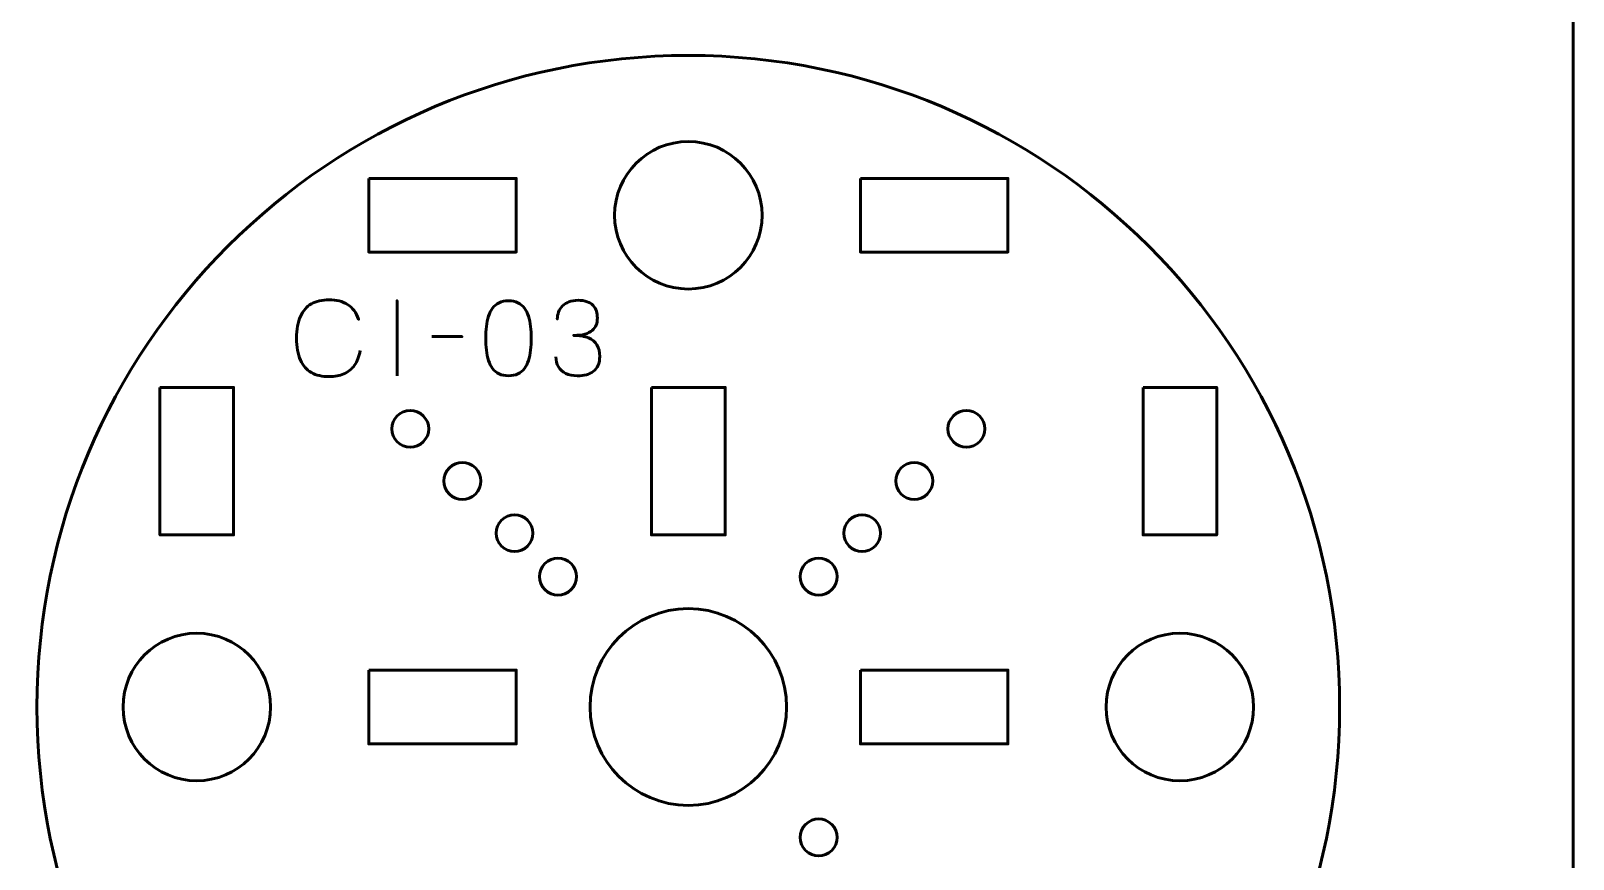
# Model space of a CAD drawing. Header units: centimetres. Extents: x -55.7 to 42.9, y -35.5 to -4.3.
# Drawn here: x 19.63 to 25.9, y -22.02 to -18.65 of the extents above; entities that cross this region are included whole.
import ezdxf

# ---------------------------------------------------------------- set-up
doc = ezdxf.new("R2010")
doc.units = ezdxf.units.CM
doc.header["$MEASUREMENT"] = 0
doc.layers.add('Layer 1', color=7, linetype='Continuous')

msp = doc.modelspace()

# ---------------------------------------------------------------- linework, layer by layer
at = {"layer": 'Layer 1', "color": 2, "lineweight": 53}
msp.add_ellipse((22.3, -21.4), major_axis=(0, 2.65), ratio=1, dxfattribs=at)
at = {"layer": 'Layer 1', "color": 22, "lineweight": 53}
msp.add_open_spline([(11.09997, -24.8499), (11.09997, -24.8499), (11.09997, -4.84994), (11.09997, -4.84994), (11.09997, -4.84994), (11.09997, -4.57297), (11.32306, -4.34998), (11.60006, -4.34998), (11.60006, -4.34998), (11.60006, -4.34998), (25.39993, -4.34998), (25.39993, -4.34998), (25.39993, -4.34998), (25.67707, -4.34998), (25.90003, -4.57297), (25.90003, -4.84994), (25.90003, -4.84994), (25.90003, -4.84994), (25.90003, -24.8499), (25.90003, -24.8499), (25.90003, -24.8499), (25.90003, -25.1269), (25.67707, -25.34999), (25.39993, -25.34999), (25.39993, -25.34999), (25.39993, -25.34999), (11.60006, -25.34999), (11.60006, -25.34999), (11.60006, -25.34999), (11.32306, -25.34999), (11.09997, -25.1269), (11.09997, -24.8499)], degree=3, knots=[0, 0, 0, 0, 0.125, 0.125, 0.125, 0.125, 0.25, 0.25, 0.25, 0.25, 0.375, 0.375, 0.375, 0.375, 0.5, 0.5, 0.5, 0.5, 0.625, 0.625, 0.625, 0.625, 0.75, 0.75, 0.75, 0.75, 0.875, 0.875, 0.875, 0.875, 1, 1, 1, 1], dxfattribs=at)
at = {"layer": 'Layer 1', "lineweight": 53}
for points in [[(22.60003, -19.4), (22.60003, -19.56563), (22.46569, -19.70001), (22.30004, -19.70001), (22.30004, -19.70001), (22.13441, -19.70001), (22.00003, -19.56563), (22.00003, -19.4), (22.00003, -19.4), (22.00003, -19.23423), (22.13441, -19.1), (22.30004, -19.1), (22.30004, -19.1), (22.46569, -19.1), (22.60003, -19.23423), (22.60003, -19.4)], [(21.00001, -19.24993), (21.00001, -19.24993), (21.60002, -19.24993), (21.60002, -19.24993), (21.60002, -19.24993), (21.60002, -19.24993), (21.60002, -19.54993), (21.60002, -19.54993), (21.60002, -19.54993), (21.60002, -19.54993), (21.00001, -19.54993), (21.00001, -19.54993), (21.00001, -19.54993), (21.00001, -19.54993), (21.00001, -19.24993), (21.00001, -19.24993)], [(23.00008, -19.24993), (23.00008, -19.24993), (23.60008, -19.24993), (23.60008, -19.24993), (23.60008, -19.24993), (23.60008, -19.24993), (23.60008, -19.54993), (23.60008, -19.54993), (23.60008, -19.54993), (23.60008, -19.54993), (23.00008, -19.54993), (23.00008, -19.54993), (23.00008, -19.54993), (23.00008, -19.54993), (23.00008, -19.24993), (23.00008, -19.24993)], [(20.15003, -20.09991), (20.15003, -20.09991), (20.45003, -20.09991), (20.45003, -20.09991), (20.45003, -20.09991), (20.45003, -20.09991), (20.45003, -20.69992), (20.45003, -20.69992), (20.45003, -20.69992), (20.45003, -20.69992), (20.15003, -20.69992), (20.15003, -20.69992), (20.15003, -20.69992), (20.15003, -20.69992), (20.15003, -20.09991), (20.15003, -20.09991)], [(22.14996, -20.09991), (22.14996, -20.09991), (22.44996, -20.09991), (22.44996, -20.09991), (22.44996, -20.09991), (22.44996, -20.09991), (22.44996, -20.69992), (22.44996, -20.69992), (22.44996, -20.69992), (22.44996, -20.69992), (22.14996, -20.69992), (22.14996, -20.69992), (22.14996, -20.69992), (22.14996, -20.69992), (22.14996, -20.09991), (22.14996, -20.09991)], [(24.15006, -20.09991), (24.15006, -20.09991), (24.45007, -20.09991), (24.45007, -20.09991), (24.45007, -20.09991), (24.45007, -20.09991), (24.45007, -20.69992), (24.45007, -20.69992), (24.45007, -20.69992), (24.45007, -20.69992), (24.15006, -20.69992), (24.15006, -20.69992), (24.15006, -20.69992), (24.15006, -20.69992), (24.15006, -20.09991), (24.15006, -20.09991)], [(22.70004, -21.39994), (22.70004, -21.62082), (22.52092, -21.79994), (22.30004, -21.79994), (22.30004, -21.79994), (22.0792, -21.79994), (21.90002, -21.62082), (21.90002, -21.39994), (21.90002, -21.39994), (21.90002, -21.1791), (22.0792, -20.99992), (22.30004, -20.99992), (22.30004, -20.99992), (22.52092, -20.99992), (22.70004, -21.1791), (22.70004, -21.39994)], [(20.60011, -21.39994), (20.60011, -21.56559), (20.46573, -21.69993), (20.3001, -21.69993), (20.3001, -21.69993), (20.13433, -21.69993), (20.0001, -21.56559), (20.0001, -21.39994), (20.0001, -21.39994), (20.0001, -21.23431), (20.13433, -21.09993), (20.3001, -21.09993), (20.3001, -21.09993), (20.46573, -21.09993), (20.60011, -21.23431), (20.60011, -21.39994)], [(24.6, -21.39994), (24.6, -21.56559), (24.46576, -21.69993), (24.29999, -21.69993), (24.29999, -21.69993), (24.13433, -21.69993), (23.99999, -21.56559), (23.99999, -21.39994), (23.99999, -21.39994), (23.99999, -21.23431), (24.13433, -21.09993), (24.29999, -21.09993), (24.29999, -21.09993), (24.46576, -21.09993), (24.6, -21.23431), (24.6, -21.39994)], [(21.00001, -21.24986), (21.00001, -21.24986), (21.60002, -21.24986), (21.60002, -21.24986), (21.60002, -21.24986), (21.60002, -21.24986), (21.60002, -21.54986), (21.60002, -21.54986), (21.60002, -21.54986), (21.60002, -21.54986), (21.00001, -21.54986), (21.00001, -21.54986), (21.00001, -21.54986), (21.00001, -21.54986), (21.00001, -21.24986), (21.00001, -21.24986)], [(23.00008, -21.24986), (23.00008, -21.24986), (23.60008, -21.24986), (23.60008, -21.24986), (23.60008, -21.24986), (23.60008, -21.24986), (23.60008, -21.54986), (23.60008, -21.54986), (23.60008, -21.54986), (23.60008, -21.54986), (23.00008, -21.54986), (23.00008, -21.54986), (23.00008, -21.54986), (23.00008, -21.54986), (23.00008, -21.24986), (23.00008, -21.24986)]]:
    msp.add_open_spline(points, degree=3, knots=[0, 0, 0, 0, 0.25, 0.25, 0.25, 0.25, 0.5, 0.5, 0.5, 0.5, 0.75, 0.75, 0.75, 0.75, 1, 1, 1, 1], dxfattribs=at)
at = {"layer": 'Layer 1', "color": 30, "lineweight": 53}
for points, knots in [([(20.96515, -19.95033), (20.96063, -19.97453), (20.95273, -19.9945), (20.94165, -20.01016), (20.94165, -20.01016), (20.93051, -20.02576), (20.91625, -20.03733), (20.8989, -20.04488), (20.8989, -20.04488), (20.88161, -20.05243), (20.86129, -20.05624), (20.83815, -20.05617), (20.83815, -20.05617), (20.81, -20.05624), (20.78608, -20.0508), (20.76646, -20.03973), (20.76646, -20.03973), (20.74685, -20.02872), (20.73189, -20.01172), (20.72159, -19.98865), (20.72159, -19.98865), (20.71129, -19.96557), (20.70614, -19.93601), (20.70607, -19.89996), (20.70607, -19.89996), (20.70614, -19.86405), (20.71129, -19.83455), (20.72159, -19.81148), (20.72159, -19.81148), (20.73189, -19.78841), (20.74685, -19.77134), (20.76646, -19.76026), (20.76646, -19.76026), (20.78608, -19.74918), (20.81, -19.74368), (20.83815, -19.74375), (20.83815, -19.74375), (20.86828, -19.74368), (20.89353, -19.7501), (20.91385, -19.76301), (20.91385, -19.76301), (20.9341, -19.77592), (20.94899, -19.79589), (20.95837, -19.82291), (20.95837, -19.82291), (20.94899, -19.79589), (20.9341, -19.77592), (20.91385, -19.76301), (20.91385, -19.76301), (20.89353, -19.7501), (20.86828, -19.74368), (20.83815, -19.74375), (20.83815, -19.74375), (20.81, -19.74368), (20.78608, -19.74918), (20.76646, -19.76026), (20.76646, -19.76026), (20.74685, -19.77134), (20.73189, -19.78841), (20.72159, -19.81148), (20.72159, -19.81148), (20.71129, -19.83455), (20.70614, -19.86405), (20.70607, -19.89996), (20.70607, -19.89996), (20.70614, -19.93601), (20.71129, -19.96557), (20.72159, -19.98865), (20.72159, -19.98865), (20.73189, -20.01172), (20.74685, -20.02872), (20.76646, -20.03973), (20.76646, -20.03973), (20.78608, -20.0508), (20.81, -20.05624), (20.83815, -20.05617), (20.83815, -20.05617), (20.86129, -20.05624), (20.88161, -20.05243), (20.8989, -20.04488), (20.8989, -20.04488), (20.91625, -20.03733), (20.93051, -20.02576), (20.94165, -20.01016), (20.94165, -20.01016), (20.95273, -19.9945), (20.96063, -19.97453), (20.96515, -19.95033)], [0, 0, 0, 0, 0.0454545, 0.0454545, 0.0454545, 0.0454545, 0.0909091, 0.0909091, 0.0909091, 0.0909091, 0.1363636, 0.1363636, 0.1363636, 0.1363636, 0.1818182, 0.1818182, 0.1818182, 0.1818182, 0.2272727, 0.2272727, 0.2272727, 0.2272727, 0.2727273, 0.2727273, 0.2727273, 0.2727273, 0.3181818, 0.3181818, 0.3181818, 0.3181818, 0.3636364, 0.3636364, 0.3636364, 0.3636364, 0.4090909, 0.4090909, 0.4090909, 0.4090909, 0.4545455, 0.4545455, 0.4545455, 0.4545455, 0.5, 0.5, 0.5, 0.5, 0.5454545, 0.5454545, 0.5454545, 0.5454545, 0.5909091, 0.5909091, 0.5909091, 0.5909091, 0.6363636, 0.6363636, 0.6363636, 0.6363636, 0.6818182, 0.6818182, 0.6818182, 0.6818182, 0.7272727, 0.7272727, 0.7272727, 0.7272727, 0.7727273, 0.7727273, 0.7727273, 0.7727273, 0.8181818, 0.8181818, 0.8181818, 0.8181818, 0.8636364, 0.8636364, 0.8636364, 0.8636364, 0.9090909, 0.9090909, 0.9090909, 0.9090909, 0.9545455, 0.9545455, 0.9545455, 0.9545455, 1, 1, 1, 1]), ([(21.11501, -20.05278), (21.11501, -20.05278), (21.11501, -19.74756), (21.11501, -19.74756), (21.11501, -19.74756), (21.11501, -19.74756), (21.11501, -20.05278), (21.11501, -20.05278)], [0, 0, 0, 0, 0.5, 0.5, 0.5, 0.5, 1, 1, 1, 1]), ([(21.5684, -20.05278), (21.58321, -20.05271), (21.59598, -20.0501), (21.60664, -20.04502), (21.60664, -20.04502), (21.61722, -20.03994), (21.62604, -20.03267), (21.63309, -20.02343), (21.63309, -20.02343), (21.64008, -20.01412), (21.64558, -20.00311), (21.64967, -19.99041), (21.64967, -19.99041), (21.6537, -19.97771), (21.65659, -19.96381), (21.65821, -19.94857), (21.65821, -19.94857), (21.65991, -19.93333), (21.66075, -19.91731), (21.66068, -19.90038), (21.66068, -19.90038), (21.66075, -19.88352), (21.65991, -19.8675), (21.65821, -19.85233), (21.65821, -19.85233), (21.65659, -19.83716), (21.6537, -19.82319), (21.64967, -19.81049), (21.64967, -19.81049), (21.64558, -19.79786), (21.64008, -19.78686), (21.63309, -19.77747), (21.63309, -19.77747), (21.62604, -19.76816), (21.61722, -19.76089), (21.60664, -19.75581), (21.60664, -19.75581), (21.59598, -19.75066), (21.58321, -19.74805), (21.5684, -19.74798), (21.5684, -19.74798), (21.55358, -19.74805), (21.54081, -19.75066), (21.53015, -19.75581), (21.53015, -19.75581), (21.51957, -19.76089), (21.51075, -19.76816), (21.5037, -19.77747), (21.5037, -19.77747), (21.49671, -19.78686), (21.49121, -19.79786), (21.48712, -19.81049), (21.48712, -19.81049), (21.48309, -19.82319), (21.4802, -19.83716), (21.47858, -19.85233), (21.47858, -19.85233), (21.47689, -19.8675), (21.47604, -19.88352), (21.47611, -19.90038), (21.47611, -19.90038), (21.47604, -19.91731), (21.47689, -19.93333), (21.47858, -19.94857), (21.47858, -19.94857), (21.4802, -19.96381), (21.48309, -19.97771), (21.48712, -19.99041), (21.48712, -19.99041), (21.49121, -20.00311), (21.49671, -20.01412), (21.5037, -20.02343), (21.5037, -20.02343), (21.51075, -20.03267), (21.51957, -20.03994), (21.53015, -20.04502), (21.53015, -20.04502), (21.54081, -20.0501), (21.55358, -20.05271), (21.5684, -20.05278)], [0, 0, 0, 0, 0.05, 0.05, 0.05, 0.05, 0.1, 0.1, 0.1, 0.1, 0.15, 0.15, 0.15, 0.15, 0.2, 0.2, 0.2, 0.2, 0.25, 0.25, 0.25, 0.25, 0.3, 0.3, 0.3, 0.3, 0.35, 0.35, 0.35, 0.35, 0.4, 0.4, 0.4, 0.4, 0.45, 0.45, 0.45, 0.45, 0.5, 0.5, 0.5, 0.5, 0.55, 0.55, 0.55, 0.55, 0.6, 0.6, 0.6, 0.6, 0.65, 0.65, 0.65, 0.65, 0.7, 0.7, 0.7, 0.7, 0.75, 0.75, 0.75, 0.75, 0.8, 0.8, 0.8, 0.8, 0.85, 0.85, 0.85, 0.85, 0.9, 0.9, 0.9, 0.9, 0.95, 0.95, 0.95, 0.95, 1, 1, 1, 1]), ([(21.5684, -20.05278), (21.58321, -20.05271), (21.59598, -20.0501), (21.60664, -20.04502), (21.60664, -20.04502), (21.61722, -20.03994), (21.62604, -20.03267), (21.63309, -20.02343), (21.63309, -20.02343), (21.64008, -20.01412), (21.64558, -20.00311), (21.64967, -19.99041), (21.64967, -19.99041), (21.6537, -19.97771), (21.65659, -19.96381), (21.65821, -19.94857), (21.65821, -19.94857), (21.65991, -19.93333), (21.66075, -19.91731), (21.66068, -19.90038), (21.66068, -19.90038), (21.66075, -19.88352), (21.65991, -19.8675), (21.65821, -19.85233), (21.65821, -19.85233), (21.65659, -19.83716), (21.6537, -19.82319), (21.64967, -19.81049), (21.64967, -19.81049), (21.64558, -19.79786), (21.64008, -19.78686), (21.63309, -19.77747), (21.63309, -19.77747), (21.62604, -19.76816), (21.61722, -19.76089), (21.60664, -19.75581), (21.60664, -19.75581), (21.59598, -19.75066), (21.58321, -19.74805), (21.5684, -19.74798), (21.5684, -19.74798), (21.55358, -19.74805), (21.54081, -19.75066), (21.53015, -19.75581), (21.53015, -19.75581), (21.51957, -19.76089), (21.51075, -19.76816), (21.5037, -19.77747), (21.5037, -19.77747), (21.49671, -19.78686), (21.49121, -19.79786), (21.48712, -19.81049), (21.48712, -19.81049), (21.48309, -19.82319), (21.4802, -19.83716), (21.47858, -19.85233), (21.47858, -19.85233), (21.47689, -19.8675), (21.47604, -19.88352), (21.47611, -19.90038), (21.47611, -19.90038), (21.47604, -19.91731), (21.47689, -19.93333), (21.47858, -19.94857), (21.47858, -19.94857), (21.4802, -19.96381), (21.48309, -19.97771), (21.48712, -19.99041), (21.48712, -19.99041), (21.49121, -20.00311), (21.49671, -20.01412), (21.5037, -20.02343), (21.5037, -20.02343), (21.51075, -20.03267), (21.51957, -20.03994), (21.53015, -20.04502), (21.53015, -20.04502), (21.54081, -20.0501), (21.55358, -20.05271), (21.5684, -20.05278)], [0, 0, 0, 0, 0.05, 0.05, 0.05, 0.05, 0.1, 0.1, 0.1, 0.1, 0.15, 0.15, 0.15, 0.15, 0.2, 0.2, 0.2, 0.2, 0.25, 0.25, 0.25, 0.25, 0.3, 0.3, 0.3, 0.3, 0.35, 0.35, 0.35, 0.35, 0.4, 0.4, 0.4, 0.4, 0.45, 0.45, 0.45, 0.45, 0.5, 0.5, 0.5, 0.5, 0.55, 0.55, 0.55, 0.55, 0.6, 0.6, 0.6, 0.6, 0.65, 0.65, 0.65, 0.65, 0.7, 0.7, 0.7, 0.7, 0.75, 0.75, 0.75, 0.75, 0.8, 0.8, 0.8, 0.8, 0.85, 0.85, 0.85, 0.85, 0.9, 0.9, 0.9, 0.9, 0.95, 0.95, 0.95, 0.95, 1, 1, 1, 1]), ([(21.76101, -19.97616), (21.76108, -19.9914), (21.76461, -20.00466), (21.77159, -20.01616), (21.77159, -20.01616), (21.77858, -20.02759), (21.78853, -20.03655), (21.80151, -20.04297), (21.80151, -20.04297), (21.81449, -20.04939), (21.83008, -20.05264), (21.84822, -20.05278), (21.84822, -20.05278), (21.86183, -20.05278), (21.87418, -20.05137), (21.8854, -20.04841), (21.8854, -20.04841), (21.89655, -20.04544), (21.90614, -20.04086), (21.91426, -20.03458), (21.91426, -20.03458), (21.92237, -20.0283), (21.92858, -20.02018), (21.93302, -20.01031), (21.93302, -20.01031), (21.9374, -20.00036), (21.93958, -19.98843), (21.93965, -19.97446), (21.93965, -19.97446), (21.93973, -19.95584), (21.93592, -19.9401), (21.92837, -19.92733), (21.92837, -19.92733), (21.92082, -19.91456), (21.9091, -19.90497), (21.89337, -19.89841), (21.89337, -19.89841), (21.87764, -19.89184), (21.85746, -19.88853), (21.83298, -19.88853), (21.83298, -19.88853), (21.85125, -19.8886), (21.86656, -19.88691), (21.87905, -19.88345), (21.87905, -19.88345), (21.89147, -19.87999), (21.90141, -19.87512), (21.90889, -19.86877), (21.90889, -19.86877), (21.91637, -19.86249), (21.9218, -19.85501), (21.92505, -19.84641), (21.92505, -19.84641), (21.92837, -19.83787), (21.92999, -19.82849), (21.92992, -19.81826), (21.92992, -19.81826), (21.92999, -19.80802), (21.92858, -19.79857), (21.92576, -19.78982), (21.92576, -19.78982), (21.923, -19.78107), (21.91849, -19.77338), (21.91235, -19.76682), (21.91235, -19.76682), (21.90621, -19.76026), (21.8981, -19.75511), (21.88815, -19.75144), (21.88815, -19.75144), (21.87813, -19.74777), (21.86592, -19.74594), (21.8516, -19.74587), (21.8516, -19.74587), (21.83735, -19.74594), (21.82486, -19.74805), (21.81428, -19.75215), (21.81428, -19.75215), (21.80362, -19.75624), (21.79488, -19.76181), (21.78782, -19.76894), (21.78782, -19.76894), (21.78084, -19.77606), (21.77561, -19.78418), (21.77216, -19.79335), (21.77216, -19.79335), (21.76863, -19.80252), (21.76694, -19.81226), (21.76694, -19.82249), (21.76694, -19.82249), (21.76694, -19.81226), (21.76863, -19.80252), (21.77216, -19.79335), (21.77216, -19.79335), (21.77561, -19.78418), (21.78084, -19.77606), (21.78782, -19.76894), (21.78782, -19.76894), (21.79488, -19.76181), (21.80362, -19.75624), (21.81428, -19.75215), (21.81428, -19.75215), (21.82486, -19.74805), (21.83735, -19.74594), (21.8516, -19.74587), (21.8516, -19.74587), (21.86592, -19.74594), (21.87813, -19.74777), (21.88815, -19.75144), (21.88815, -19.75144), (21.8981, -19.75511), (21.90621, -19.76026), (21.91235, -19.76682), (21.91235, -19.76682), (21.91849, -19.77338), (21.923, -19.78107), (21.92576, -19.78982), (21.92576, -19.78982), (21.92858, -19.79857), (21.92999, -19.80802), (21.92992, -19.81826), (21.92992, -19.81826), (21.92999, -19.82849), (21.92837, -19.83787), (21.92505, -19.84641), (21.92505, -19.84641), (21.9218, -19.85501), (21.91637, -19.86249), (21.90889, -19.86877), (21.90889, -19.86877), (21.90141, -19.87512), (21.89147, -19.87999), (21.87905, -19.88345), (21.87905, -19.88345), (21.86656, -19.88691), (21.85125, -19.8886), (21.83298, -19.88853), (21.83298, -19.88853), (21.85746, -19.88853), (21.87764, -19.89184), (21.89337, -19.89841), (21.89337, -19.89841), (21.9091, -19.90497), (21.92082, -19.91456), (21.92837, -19.92733), (21.92837, -19.92733), (21.93592, -19.9401), (21.93973, -19.95584), (21.93965, -19.97446), (21.93965, -19.97446), (21.93958, -19.98843), (21.9374, -20.00036), (21.93302, -20.01031), (21.93302, -20.01031), (21.92858, -20.02018), (21.92237, -20.0283), (21.91426, -20.03458), (21.91426, -20.03458), (21.90614, -20.04086), (21.89655, -20.04544), (21.8854, -20.04841), (21.8854, -20.04841), (21.87418, -20.05137), (21.86183, -20.05278), (21.84822, -20.05278), (21.84822, -20.05278), (21.83008, -20.05264), (21.81449, -20.04939), (21.80151, -20.04297), (21.80151, -20.04297), (21.78853, -20.03655), (21.77858, -20.02759), (21.77159, -20.01616), (21.77159, -20.01616), (21.76461, -20.00466), (21.76108, -19.9914), (21.76101, -19.97616)], [0, 0, 0, 0, 0.0227273, 0.0227273, 0.0227273, 0.0227273, 0.0454545, 0.0454545, 0.0454545, 0.0454545, 0.0681818, 0.0681818, 0.0681818, 0.0681818, 0.0909091, 0.0909091, 0.0909091, 0.0909091, 0.1136364, 0.1136364, 0.1136364, 0.1136364, 0.1363636, 0.1363636, 0.1363636, 0.1363636, 0.1590909, 0.1590909, 0.1590909, 0.1590909, 0.1818182, 0.1818182, 0.1818182, 0.1818182, 0.2045455, 0.2045455, 0.2045455, 0.2045455, 0.2272727, 0.2272727, 0.2272727, 0.2272727, 0.25, 0.25, 0.25, 0.25, 0.2727273, 0.2727273, 0.2727273, 0.2727273, 0.2954545, 0.2954545, 0.2954545, 0.2954545, 0.3181818, 0.3181818, 0.3181818, 0.3181818, 0.3409091, 0.3409091, 0.3409091, 0.3409091, 0.3636364, 0.3636364, 0.3636364, 0.3636364, 0.3863636, 0.3863636, 0.3863636, 0.3863636, 0.4090909, 0.4090909, 0.4090909, 0.4090909, 0.4318182, 0.4318182, 0.4318182, 0.4318182, 0.4545455, 0.4545455, 0.4545455, 0.4545455, 0.4772727, 0.4772727, 0.4772727, 0.4772727, 0.5, 0.5, 0.5, 0.5, 0.5227273, 0.5227273, 0.5227273, 0.5227273, 0.5454545, 0.5454545, 0.5454545, 0.5454545, 0.5681818, 0.5681818, 0.5681818, 0.5681818, 0.5909091, 0.5909091, 0.5909091, 0.5909091, 0.6136364, 0.6136364, 0.6136364, 0.6136364, 0.6363636, 0.6363636, 0.6363636, 0.6363636, 0.6590909, 0.6590909, 0.6590909, 0.6590909, 0.6818182, 0.6818182, 0.6818182, 0.6818182, 0.7045455, 0.7045455, 0.7045455, 0.7045455, 0.7272727, 0.7272727, 0.7272727, 0.7272727, 0.75, 0.75, 0.75, 0.75, 0.7727273, 0.7727273, 0.7727273, 0.7727273, 0.7954545, 0.7954545, 0.7954545, 0.7954545, 0.8181818, 0.8181818, 0.8181818, 0.8181818, 0.8409091, 0.8409091, 0.8409091, 0.8409091, 0.8636364, 0.8636364, 0.8636364, 0.8636364, 0.8863636, 0.8863636, 0.8863636, 0.8863636, 0.9090909, 0.9090909, 0.9090909, 0.9090909, 0.9318182, 0.9318182, 0.9318182, 0.9318182, 0.9545455, 0.9545455, 0.9545455, 0.9545455, 0.9772727, 0.9772727, 0.9772727, 0.9772727, 1, 1, 1, 1]), ([(21.25598, -19.89318), (21.25598, -19.89318), (21.37917, -19.89318), (21.37917, -19.89318), (21.37917, -19.89318), (21.37917, -19.89318), (21.25598, -19.89318), (21.25598, -19.89318)], [0, 0, 0, 0, 0.5, 0.5, 0.5, 0.5, 1, 1, 1, 1])]:
    msp.add_open_spline(points, degree=3, knots=knots, dxfattribs=at)
at = {"layer": 'Layer 1', "color": 250, "lineweight": 53}
for points in [[(21.22169, -20.21557), (21.25097, -20.24485), (21.25097, -20.29236), (21.22169, -20.32164), (21.22169, -20.32164), (21.19241, -20.35092), (21.14491, -20.35092), (21.11563, -20.32164), (21.11563, -20.32164), (21.08635, -20.29236), (21.08635, -20.24485), (21.11563, -20.21557), (21.11563, -20.21557), (21.14491, -20.18629), (21.19241, -20.18629), (21.22169, -20.21557)], [(23.48443, -20.32164), (23.45515, -20.35092), (23.40765, -20.35092), (23.37837, -20.32164), (23.37837, -20.32164), (23.34909, -20.29236), (23.34909, -20.24485), (23.37837, -20.21557), (23.37837, -20.21557), (23.40765, -20.18629), (23.45515, -20.18629), (23.48443, -20.21557), (23.48443, -20.21557), (23.51371, -20.24485), (23.51371, -20.29236), (23.48443, -20.32164)], [(21.43382, -20.4277), (21.4631, -20.45698), (21.4631, -20.50449), (21.43382, -20.53377), (21.43382, -20.53377), (21.40454, -20.56305), (21.35704, -20.56305), (21.32776, -20.53377), (21.32776, -20.53377), (21.29848, -20.50449), (21.29848, -20.45698), (21.32776, -20.4277), (21.32776, -20.4277), (21.35704, -20.39842), (21.40454, -20.39842), (21.43382, -20.4277)], [(23.2723, -20.53377), (23.24302, -20.56305), (23.19552, -20.56305), (23.16624, -20.53377), (23.16624, -20.53377), (23.13696, -20.50449), (23.13696, -20.45698), (23.16624, -20.4277), (23.16624, -20.4277), (23.19552, -20.39842), (23.24302, -20.39842), (23.2723, -20.4277), (23.2723, -20.4277), (23.30158, -20.45698), (23.30158, -20.50449), (23.2723, -20.53377)], [(21.64596, -20.63984), (21.67524, -20.66912), (21.67524, -20.71662), (21.64596, -20.7459), (21.64596, -20.7459), (21.61668, -20.77518), (21.56917, -20.77518), (21.53989, -20.7459), (21.53989, -20.7459), (21.51061, -20.71662), (21.51061, -20.66912), (21.53989, -20.63984), (21.53989, -20.63984), (21.56917, -20.61056), (21.61668, -20.61056), (21.64596, -20.63984)], [(21.64596, -20.63984), (21.67524, -20.66912), (21.67524, -20.71662), (21.64596, -20.7459), (21.64596, -20.7459), (21.61668, -20.77518), (21.56917, -20.77518), (21.53989, -20.7459), (21.53989, -20.7459), (21.51061, -20.71662), (21.51061, -20.66912), (21.53989, -20.63984), (21.53989, -20.63984), (21.56917, -20.61056), (21.61668, -20.61056), (21.64596, -20.63984)], [(23.06017, -20.7459), (23.03089, -20.77518), (22.98338, -20.77518), (22.9541, -20.7459), (22.9541, -20.7459), (22.92482, -20.71662), (22.92482, -20.66912), (22.9541, -20.63984), (22.9541, -20.63984), (22.98338, -20.61056), (23.03089, -20.61056), (23.06017, -20.63984), (23.06017, -20.63984), (23.08945, -20.66912), (23.08945, -20.71662), (23.06017, -20.7459)], [(23.06017, -20.7459), (23.03089, -20.77518), (22.98338, -20.77518), (22.9541, -20.7459), (22.9541, -20.7459), (22.92482, -20.71662), (22.92482, -20.66912), (22.9541, -20.63984), (22.9541, -20.63984), (22.98338, -20.61056), (23.03089, -20.61056), (23.06017, -20.63984), (23.06017, -20.63984), (23.08945, -20.66912), (23.08945, -20.71662), (23.06017, -20.7459)], [(21.82273, -20.81661), (21.85201, -20.84589), (21.85201, -20.8934), (21.82273, -20.92268), (21.82273, -20.92268), (21.79345, -20.95196), (21.74595, -20.95196), (21.71667, -20.92268), (21.71667, -20.92268), (21.68739, -20.8934), (21.68739, -20.84589), (21.71667, -20.81661), (21.71667, -20.81661), (21.74595, -20.78733), (21.79345, -20.78733), (21.82273, -20.81661)], [(22.88339, -20.92268), (22.85411, -20.95196), (22.80661, -20.95196), (22.77733, -20.92268), (22.77733, -20.92268), (22.74805, -20.8934), (22.74805, -20.84589), (22.77733, -20.81661), (22.77733, -20.81661), (22.80661, -20.78733), (22.85411, -20.78733), (22.88339, -20.81661), (22.88339, -20.81661), (22.91267, -20.84589), (22.91267, -20.8934), (22.88339, -20.92268)], [(22.77733, -21.98334), (22.74805, -21.95406), (22.74805, -21.90655), (22.77733, -21.87727), (22.77733, -21.87727), (22.80661, -21.84799), (22.85411, -21.84799), (22.88339, -21.87727), (22.88339, -21.87727), (22.91267, -21.90655), (22.91267, -21.95406), (22.88339, -21.98334), (22.88339, -21.98334), (22.85411, -22.01262), (22.80661, -22.01262), (22.77733, -21.98334)]]:
    msp.add_open_spline(points, degree=3, knots=[0, 0, 0, 0, 0.25, 0.25, 0.25, 0.25, 0.5, 0.5, 0.5, 0.5, 0.75, 0.75, 0.75, 0.75, 1, 1, 1, 1], dxfattribs=at)

doc.saveas('drawing.dxf')
